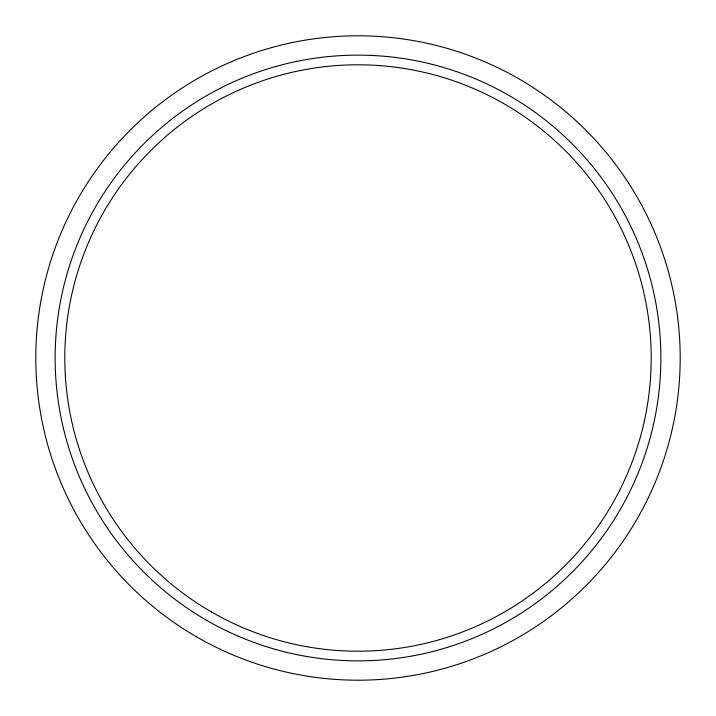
<?xml version="1.0" encoding="UTF-8"?>
<svg xmlns="http://www.w3.org/2000/svg" width="716" height="716" viewBox="0 0 716 716"><rect width="100%" height="100%" fill="white"/><g stroke="black" fill="none" stroke-linecap="round" stroke-linejoin="round"><path stroke-width="1.07" d="M196.9 637.034A322.2 322.2 0 0 0 680.2 358A322.2 322.2 0 0 0 196.9 78.966A322.2 322.2 0 0 0 196.9 637.034M211.399 611.92A293.202 293.202 0 0 0 651.202 358A293.202 293.202 0 0 0 211.399 104.08A293.202 293.202 0 0 0 211.399 611.92M206.566 620.289A302.868 302.868 0 0 0 660.868 358A302.868 302.868 0 0 0 206.566 95.711A302.868 302.868 0 0 0 206.566 620.289"/></g></svg>
